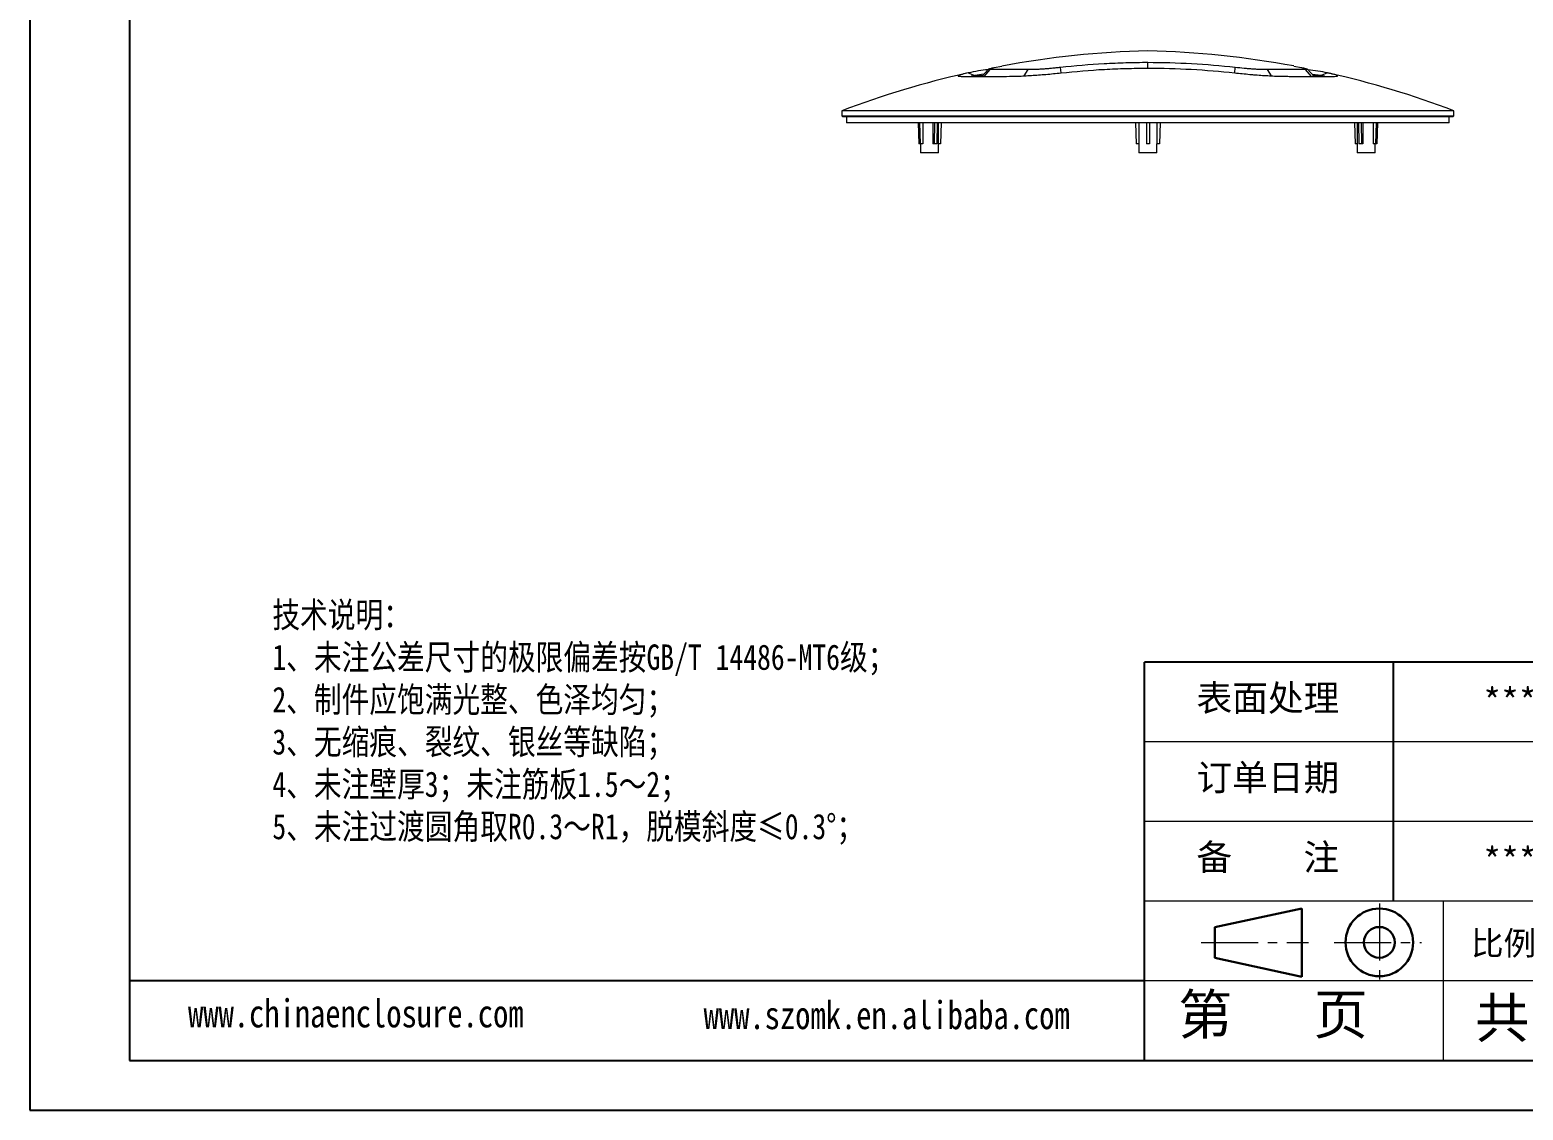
# Model space of a CAD drawing. Header units: inches. Extents: x -602 to 2189, y 557 to 1254.
# Drawn here: x 593.8 to 1091.6, y 557.2 to 917.3 of the extents above; entities that cross this region are included whole.
import ezdxf

# ---------------------------------------------------------------- set-up
doc = ezdxf.new("R2010")
doc.units = ezdxf.units.IN
doc.linetypes.add('CENTER2', pattern=[28.575, 19.05, -3.175, 3.175, -3.175])
doc.layers.add('文字', color=81, linetype='Continuous')
for name, color, linetype, lineweight in [('粗实线', 7, 'Continuous', 30), ('细实线', 3, 'Continuous', 9), ('细点划线', 2, 'CENTER2', 9)]:
    doc.layers.add(name, color=color, linetype=linetype, lineweight=lineweight)
doc.styles.get("Standard").update_dxf_attribs({"font": 'txt', "bigfont": 'gbcbig.shx'})
doc.styles.add('宋体', font='', dxfattribs={"width": 0.8, "height": 3.5})
doc.styles.get('宋体').set_extended_font_data('SimSun')

msp = doc.modelspace()

# ---------------------------------------------------------------- linework, layer by layer
for p, q in [((593.777, 1253.93), (593.777, 557.2)), ((626.955, 1237.341), (626.955, 573.789)), ((1164.432, 706.5), (965.366, 706.5)), ((965.366, 573.789), (965.366, 706.5)), ((1048.31, 626.873), (1048.31, 706.5)), ((965.366, 600.331), (626.955, 600.331)), ((626.955, 573.789), (1562.563, 573.789)), ((593.777, 557.2), (1579.152, 557.2))]:
    msp.add_line(p, q)
at = {"color": 8, "linetype": 'Continuous', "lineweight": 15}
msp.add_line((966.465, 904.556), (966.465, 906.379), dxfattribs=at)
at = {"color": 7, "linetype": 'Continuous', "lineweight": 15}
for p, q in [((904.283, 901.815), (919.354, 901.815)), ((906.591, 902.976), (908.737, 902.099)), ((911.754, 902.535), (908.737, 902.099)), ((908.737, 902.099), (911.349, 902.099)), ((913.314, 904.217), (911.086, 901.815)), ((911.909, 901.815), (913.873, 904.055)), ((926.619, 904.055), (913.873, 904.055)), ((915.234, 904.752), (917.766, 905.248)), ((925.242, 901.982), (926.619, 904.055)), ((937.517, 902.976), (937.323, 904.752)), ((995.413, 902.976), (995.607, 904.752)), ((1007.686, 901.984), (1006.31, 904.055)), ((1019.057, 904.055), (1006.31, 904.055)), ((1013.576, 901.815), (1028.646, 901.815)), ((1015.11, 905.245), (1017.696, 904.752)), ((1021.02, 901.815), (1019.057, 904.055)), ((1021.855, 901.815), (1019.634, 904.209)), ((1024.192, 902.099), (1021.266, 902.451)), ((1024.192, 902.099), (1021.592, 902.099)), ((1026.339, 902.976), (1024.192, 902.099)), ((864.465, 890.346), (864.465, 888.546)), ((1068.465, 890.346), (864.465, 890.346)), ((1068.465, 888.546), (864.465, 888.546)), ((864.665, 888.546), (864.665, 888.346)), ((1068.265, 888.346), (864.665, 888.346)), ((865.965, 888.346), (865.965, 886.346)), ((1066.965, 886.346), (865.965, 886.346)), ((889.895, 886.346), (890.106, 879.346)), ((890.395, 886.346), (890.606, 879.346)), ((891.407, 886.346), (891.407, 879.346)), ((894.765, 886.346), (894.765, 879.346)), ((895.349, 886.346), (895.227, 879.346)), ((896.215, 886.346), (896.093, 879.346)), ((896.719, 876.346), (896.719, 886.346)), ((897.543, 886.346), (897.331, 879.346)), ((962.338, 886.346), (962.582, 879.346)), ((963.507, 886.346), (963.507, 879.346)), ((965.965, 886.346), (965.965, 879.346)), ((966.965, 886.346), (966.965, 879.346)), ((969.423, 886.346), (969.423, 879.346)), ((970.592, 886.346), (970.347, 879.346)), ((1035.387, 886.346), (1035.599, 879.346)), ((1036.211, 886.346), (1036.211, 876.346)), ((1036.715, 886.346), (1036.837, 879.346)), ((1037.581, 886.346), (1037.703, 879.346)), ((1038.165, 886.346), (1038.165, 879.346)), ((1041.523, 886.346), (1041.523, 879.346)), ((1042.535, 886.346), (1042.323, 879.346)), ((1043.035, 886.346), (1042.823, 879.346)), ((1066.965, 886.346), (1066.965, 888.346)), ((1068.265, 888.346), (1068.265, 888.546)), ((1068.465, 888.546), (1068.465, 890.346)), ((890.606, 879.346), (890.106, 879.346)), ((891.407, 879.346), (890.606, 879.346)), ((890.719, 879.346), (890.719, 876.346)), ((891.121, 876.346), (890.719, 876.346)), ((896.719, 876.346), (891.121, 876.346)), ((895.227, 879.346), (894.765, 879.346)), ((896.093, 879.346), (895.227, 879.346)), ((897.331, 879.346), (896.719, 879.346)), ((963.507, 879.346), (962.582, 879.346)), ((963.465, 879.346), (963.465, 876.346)), ((969.465, 876.346), (963.465, 876.346)), ((966.965, 879.346), (965.965, 879.346)), ((970.347, 879.346), (969.423, 879.346)), ((969.465, 876.346), (969.465, 879.346)), ((1036.211, 879.346), (1035.599, 879.346)), ((1041.809, 876.346), (1036.211, 876.346)), ((1037.703, 879.346), (1036.837, 879.346)), ((1038.165, 879.346), (1037.703, 879.346)), ((1042.323, 879.346), (1041.523, 879.346)), ((1042.211, 876.346), (1041.809, 876.346)), ((1042.211, 876.346), (1042.211, 879.346)), ((1042.823, 879.346), (1042.323, 879.346))]:
    msp.add_line(p, q, dxfattribs=at)
for centre, start, end in [((974.105, 601.279), 91.41614, 100.5004), ((958.824, 601.279), 79.50931, 88.58386), ((974.105, 601.279), 102.71473, 110.7713), ((958.824, 601.279), 69.2287, 77.28155)]:
    msp.add_arc(centre, 309.161, start, end, dxfattribs=at)
for points, knots in [([(966.465, 906.379), (964.03, 906.391), (961.597, 906.355), (957.949, 906.246), (956.733, 906.201), (954.302, 906.095), (953.086, 906.035), (947.011, 905.699), (942.156, 905.314), (937.323, 904.752)], [0, 0, 0, 0, 0.25, 0.25, 0.375, 0.375, 0.5, 0.5, 1, 1, 1, 1]), ([(995.607, 904.752), (990.769, 905.286), (985.918, 905.694), (976.199, 906.24), (971.333, 906.379), (966.465, 906.379)], [0, 0, 0, 0, 0.5, 0.5, 1, 1, 1, 1]), ([(906.591, 902.976), (905.889, 902.825), (905.114, 902.642), (904.386, 902.449), (904.254, 902.412), (904.017, 902.343), (903.912, 902.31), (903.637, 902.218), (903.505, 902.165), (903.318, 902.068), (903.26, 902.024), (903.223, 901.946), (903.247, 901.913), (903.41, 901.866), (903.556, 901.855), (903.904, 901.837), (904.104, 901.831), (904.283, 901.815)], [0, 0, 0, 0, 0.25, 0.25, 0.3125, 0.3125, 0.375, 0.375, 0.5, 0.5, 0.625, 0.625, 0.75, 0.75, 0.875, 0.875, 1, 1, 1, 1]), ([(913.154, 904.044), (912.066, 903.906), (909.711, 903.605), (907.683, 903.196), (906.591, 902.976)], [0, 0, 0, 0, 0.4618287, 1, 1, 1, 1]), ([(908.737, 902.099), (908.363, 902.013), (907.942, 901.916), (907.578, 901.825), (907.538, 901.815)], [0, 0, 0, 0, 0.8893555, 1, 1, 1, 1]), ([(913.873, 904.055), (913.778, 904.064), (913.66, 904.068), (913.451, 904.079), (913.36, 904.085), (913.261, 904.112), (913.247, 904.132), (913.269, 904.179), (913.304, 904.205), (913.411, 904.263), (913.487, 904.295), (913.701, 904.368), (913.842, 904.41), (914.37, 904.551), (914.841, 904.661), (915.234, 904.752)], [0, 0, 0, 0, 0.125, 0.125, 0.25, 0.25, 0.375, 0.375, 0.5, 0.5, 0.625, 0.625, 0.75, 0.75, 1, 1, 1, 1]), ([(919.354, 901.815), (920.632, 901.854), (921.86, 901.858), (923.56, 901.906), (923.909, 901.918), (924.626, 901.947), (924.994, 901.964), (926.109, 902.021), (926.873, 902.067), (928.429, 902.168), (929.221, 902.224), (930.835, 902.344), (931.66, 902.41), (933.318, 902.557), (934.154, 902.64), (935.833, 902.811), (936.676, 902.897), (937.517, 902.976)], [0, 0, 0, 0, 0.25, 0.25, 0.3125, 0.3125, 0.375, 0.375, 0.5, 0.5, 0.625, 0.625, 0.75, 0.75, 0.875, 0.875, 1, 1, 1, 1]), ([(937.323, 904.752), (936.831, 904.705), (936.335, 904.653), (935.348, 904.551), (934.857, 904.501), (933.889, 904.413), (933.412, 904.374), (932.466, 904.302), (931.995, 904.269), (931.07, 904.207), (930.618, 904.179), (929.743, 904.133), (929.319, 904.115), (928.515, 904.092), (928.133, 904.086), (927.379, 904.073), (927.007, 904.067), (926.619, 904.055)], [0, 0, 0, 0, 0.125, 0.125, 0.25, 0.25, 0.375, 0.375, 0.5, 0.5, 0.625, 0.625, 0.75, 0.75, 0.875, 0.875, 1, 1, 1, 1]), ([(937.517, 902.976), (942.329, 903.448), (947.143, 903.883), (953.177, 904.224), (954.384, 904.282), (956.8, 904.376), (958.008, 904.414), (961.632, 904.504), (964.049, 904.535), (966.465, 904.556)], [0, 0, 0, 0, 0.5, 0.5, 0.625, 0.625, 0.75, 0.75, 1, 1, 1, 1]), ([(966.465, 904.556), (971.3, 904.556), (976.131, 904.422), (985.787, 903.893), (990.606, 903.498), (995.413, 902.976)], [0, 0, 0, 0, 0.5, 0.5, 1, 1, 1, 1]), ([(995.413, 902.976), (997.096, 902.825), (998.786, 902.642), (1000.867, 902.449), (1001.282, 902.412), (1002.107, 902.342), (1002.518, 902.31), (1003.732, 902.218), (1004.522, 902.165), (1006.069, 902.068), (1006.829, 902.024), (1008.317, 901.946), (1009.047, 901.913), (1010.425, 901.866), (1011.074, 901.855), (1012.335, 901.837), (1012.949, 901.831), (1013.576, 901.815)], [0, 0, 0, 0, 0.25, 0.25, 0.3125, 0.3125, 0.375, 0.375, 0.5, 0.5, 0.625, 0.625, 0.75, 0.75, 0.875, 0.875, 1, 1, 1, 1]), ([(1006.31, 904.055), (1005.936, 904.064), (1005.575, 904.068), (1004.837, 904.079), (1004.46, 904.085), (1003.658, 904.112), (1003.236, 904.132), (1002.363, 904.179), (1001.911, 904.205), (1000.994, 904.263), (1000.529, 904.295), (999.578, 904.368), (999.09, 904.41), (997.605, 904.551), (996.602, 904.661), (995.607, 904.752)], [0, 0, 0, 0, 0.125, 0.125, 0.25, 0.25, 0.375, 0.375, 0.5, 0.5, 0.625, 0.625, 0.75, 0.75, 1, 1, 1, 1]), ([(1017.696, 904.752), (1017.901, 904.705), (1018.126, 904.653), (1018.553, 904.551), (1018.753, 904.501), (1019.078, 904.413), (1019.207, 904.374), (1019.417, 904.302), (1019.501, 904.269), (1019.629, 904.207), (1019.671, 904.179), (1019.691, 904.133), (1019.667, 904.115), (1019.544, 904.092), (1019.449, 904.086), (1019.249, 904.073), (1019.141, 904.067), (1019.057, 904.055)], [0, 0, 0, 0, 0.125, 0.125, 0.25, 0.25, 0.375, 0.375, 0.5, 0.5, 0.625, 0.625, 0.75, 0.75, 0.875, 0.875, 1, 1, 1, 1]), ([(1026.339, 902.976), (1025.313, 903.181), (1023.329, 903.577), (1020.954, 903.878), (1019.806, 904.023)], [0, 0, 0, 0, 0.5167545, 1, 1, 1, 1]), ([(1025.414, 901.815), (1025.397, 901.82), (1025.06, 901.905), (1024.615, 902.005), (1024.192, 902.099)], [0, 0, 0, 0, 0.0495379, 1, 1, 1, 1]), ([(1028.646, 901.815), (1028.974, 901.854), (1029.38, 901.858), (1029.627, 901.906), (1029.663, 901.918), (1029.704, 901.947), (1029.709, 901.964), (1029.687, 902.021), (1029.621, 902.067), (1029.412, 902.168), (1029.272, 902.224), (1028.913, 902.344), (1028.691, 902.41), (1028.142, 902.557), (1027.808, 902.64), (1027.088, 902.811), (1026.704, 902.897), (1026.339, 902.976)], [0, 0, 0, 0, 0.25, 0.25, 0.3125, 0.3125, 0.375, 0.375, 0.5, 0.5, 0.625, 0.625, 0.75, 0.75, 0.875, 0.875, 1, 1, 1, 1])]:
    msp.add_open_spline(points, degree=3, knots=knots, dxfattribs=at)
at = {"layer": '粗实线', "color": 7}
for p, q in [((1017.823, 624.39), (988.822, 618.243)), ((1017.823, 624.39), (1017.823, 601.662)), ((988.822, 618.243), (988.822, 607.987)), ((988.822, 607.987), (1017.823, 601.662))]:
    msp.add_line(p, q, dxfattribs=at)
for radius in [11.275, 5.128]:
    msp.add_circle((1043.634, 613.115), radius, dxfattribs=at)
at = {"layer": '细实线', "color": 7}
for p, q in [((1164.432, 679.958), (965.366, 679.958)), ((1164.432, 653.415), (965.366, 653.415)), ((1562.563, 626.873), (965.366, 626.873)), ((1064.899, 626.873), (1064.899, 573.789)), ((1164.432, 600.331), (965.366, 600.331))]:
    msp.add_line(p, q, dxfattribs=at)
at = {"layer": '细点划线', "color": 7}
for p, q in [((1043.634, 626.094), (1043.634, 600.331)), ((984.198, 613.115), (1020.045, 613.115)), ((1028.555, 613.115), (1057.697, 613.115))]:
    msp.add_line(p, q, dxfattribs=at)

# ---------------------------------------------------------------- texts
at = {"char_height": 8.72881, "width": 4961.02282, "attachment_point": 1}
for s, insert in [('{\\fSimHei|b0|i0|c134|p49;表面处理}', (982.677, 698.967)), ('{\\fSimHei|b0|i0|c134|p49;*********}', (1078.28, 697.845)), ('{\\fSimHei|b0|i0|c134|p49;订单日期}', (982.677, 672.425)), ('{\\fSimHei|b0|i0|c134|p49;备    注}', (982.677, 645.883)), ('{\\fSimHei|b0|i0|c134|p49;*********}', (1078.28, 644.761))]:
    msp.add_mtext(s, dxfattribs=dict(at, insert=insert))
at = {"layer": '文字', "color": 0, "attachment_point": 1, "style": '宋体'}
for s, insert, char_height, width in [('{\\H1.111x;技术说明：\\P1、未注公差尺寸的极限偏差按GB/T 14486-MT6级；\\P2、制件应饱满光整、色泽均匀；\\P3、无缩痕、裂纹、银丝等缺陷；\\P4、未注壁厚3；未注筋板1.5～2；\\P5、未注过渡圆角取R0.3～R1，脱模斜度≤0.3%%D；}', (674.619, 726.55), 7.62048, 361.71475), ('www.chinaenclosure.com', (646.507, 594.132), 9.34281, 164.14425), ('www.szomk.en.alibaba.com', (818.393, 593.551), 9.34281, 164.14425)]:
    msp.add_mtext(s, dxfattribs=dict(at, insert=insert, char_height=char_height, width=width))
at = {"layer": '细实线', "color": 7, "attachment_point": 1}
for s, insert, char_height, width in [('{\\fSimSun|b0|i0|c134|p54;比例}', (1074.188, 616.821), 7.96262, 34.95344), ('{\\fSimSun|b0|i0|c134|p54;第   页}', (976.534, 595.769), 13.27104, 99.5328), ('{\\fSimSun|b0|i0|c134|p54; 共   页}', (1066.523, 594.642), 13.27104, 99.5328)]:
    msp.add_mtext(s, dxfattribs=dict(at, insert=insert, char_height=char_height, width=width))

doc.saveas('drawing.dxf')
